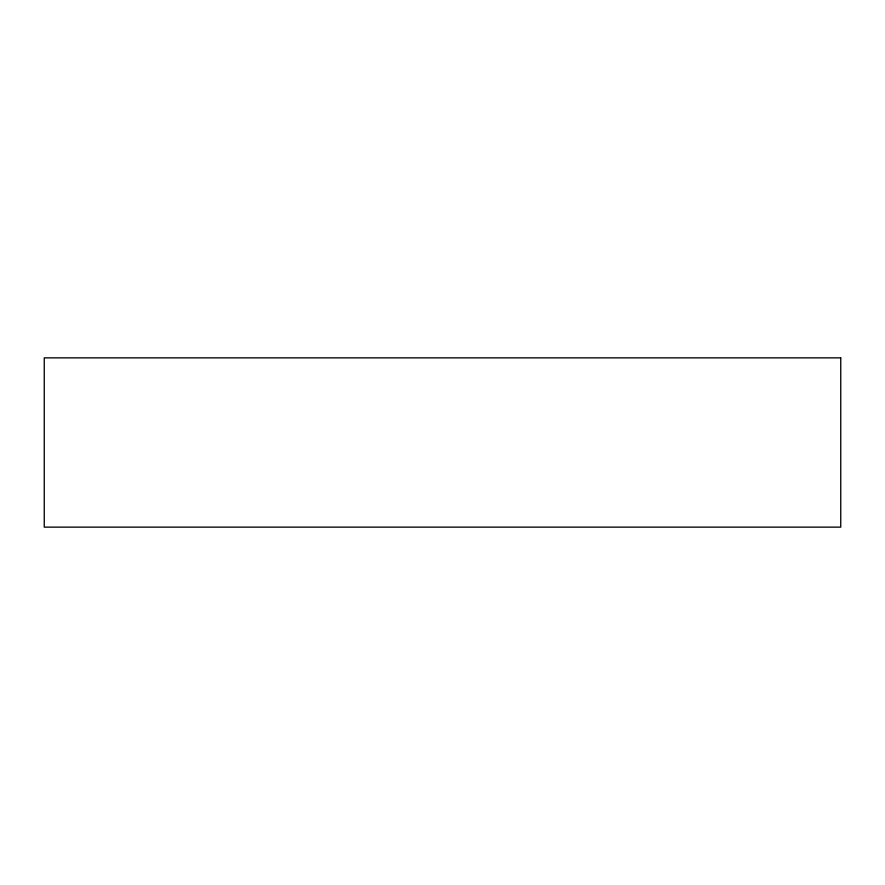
<?xml version="1.0" encoding="UTF-8"?>
<svg xmlns="http://www.w3.org/2000/svg" width="885" height="885" viewBox="0 0 885 885"><rect width="100%" height="100%" fill="white"/><g stroke="black" fill="none" stroke-linecap="round" stroke-linejoin="round"><path stroke-width="1.33" d="M840.75 357.861L44.25 357.861L44.25 527.139L840.75 527.139L840.75 357.861"/></g></svg>
